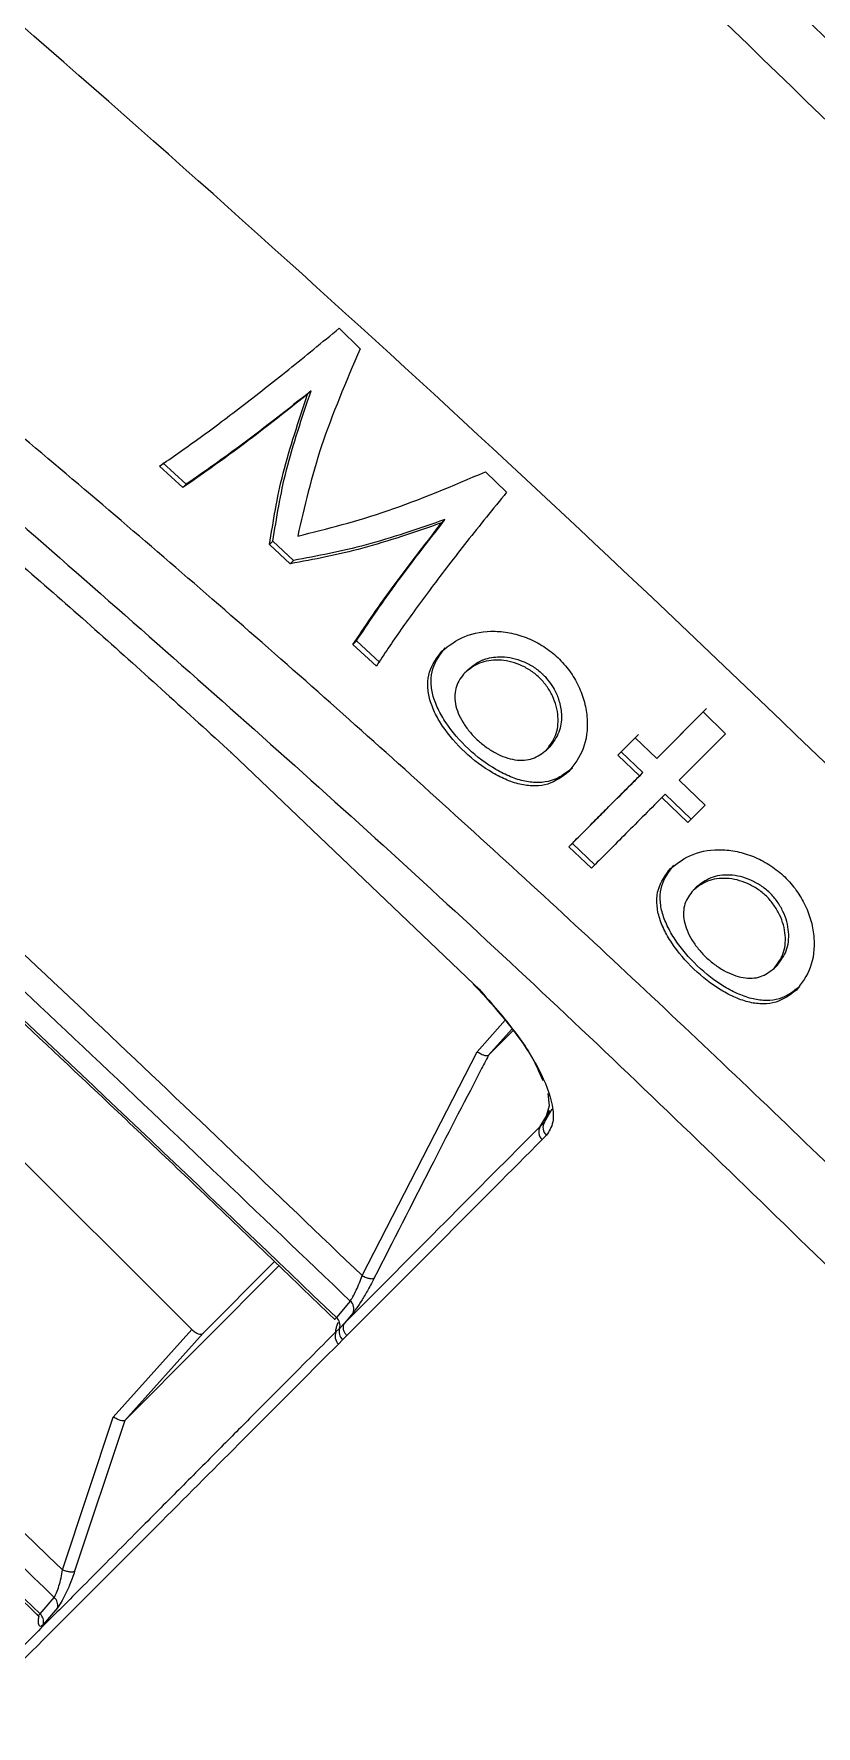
# Model space of a CAD drawing. Extents: x 939 to 1039, y 781 to 934.
# Drawn here: x 1022.764 to 1024.196, y 875.336 to 878.435 of the extents above; entities that cross this region are included whole.
import ezdxf

# ---------------------------------------------------------------- set-up
doc = ezdxf.new("R2010")
doc.units = 0
doc.header["$MEASUREMENT"] = 0
doc.layers.add('1', color=4, linetype='Continuous')

# ---------------------------------------------------------------- blocks, each defined once
blk = doc.blocks.new('Envoy')
at = {"layer": '1', "color": 3, "linetype": 'Continuous', "lineweight": 25}
for p, q in [((84.6695, 78.7215), (84.7078, 78.6839)), ((84.6117, 78.6004), (84.6179, 78.6066)), ((84.3833, 78.4296), (84.3403, 78.469)), ((84.3895, 78.4357), (84.3464, 78.4751)), ((84.3833, 78.4296), (84.3895, 78.4357)), ((84.9375, 78.4587), (84.9759, 78.4211)), ((84.8569, 78.3649), (84.8631, 78.3711)), ((84.542, 78.3253), (84.5481, 78.3315)), ((84.58, 78.2901), (84.542, 78.3253)), ((84.5861, 78.2963), (84.5481, 78.3315)), ((84.58, 78.2901), (84.5861, 78.2963)), ((84.6947, 78.1426), (84.7009, 78.1488)), ((84.7375, 78.1029), (84.6947, 78.1426)), ((84.7436, 78.1091), (84.7009, 78.1488)), ((84.8994, 78.0907), (84.9056, 78.0968)), ((85.2507, 77.9335), (85.3358, 78.0189)), ((85.2568, 77.9396), (85.342, 78.025)), ((85.3358, 78.0189), (85.3766, 77.979)), ((85.1795, 77.9399), (85.2111, 77.9717)), ((85.1856, 77.946), (85.2173, 77.9778)), ((85.2111, 77.9717), (85.2507, 77.9335)), ((85.3766, 77.979), (85.2917, 77.8939)), ((84.4725, 77.9439), (84.916, 77.5206)), ((85.0487, 77.9491), (85.0549, 77.9552)), ((85.1795, 77.9399), (85.1856, 77.946)), ((85.2191, 77.9018), (85.1795, 77.9399)), ((85.2253, 77.9079), (85.1856, 77.946)), ((85.2507, 77.9335), (85.2568, 77.9396)), ((85.2191, 77.9018), (85.2253, 77.9079)), ((85.2917, 77.8939), (85.3392, 77.8479)), ((85.2602, 77.8622), (85.2663, 77.8684)), ((85.3078, 77.8163), (85.2602, 77.8622)), ((85.3139, 77.8225), (85.2663, 77.8684)), ((85.3392, 77.8479), (85.3078, 77.8163)), ((83.5358, 77.7505), (84.3998, 76.8879)), ((85.09, 77.7721), (85.0962, 77.7782)), ((85.1314, 77.7329), (85.09, 77.7721)), ((85.1375, 77.739), (85.0962, 77.7782)), ((85.3174, 77.6921), (85.3235, 77.6983)), ((85.4653, 77.5492), (85.4654, 77.5493)), ((85.4654, 77.5493), (85.4715, 77.5554)), ((84.9149, 77.5204), (84.9246, 77.5108)), ((84.916, 77.5206), (84.9258, 77.511)), ((84.9732, 77.4543), (84.9217, 77.3967)), ((84.9427, 77.3901), (84.9862, 77.4388)), ((84.9885, 77.4361), (84.9427, 77.3901)), ((84.7115, 76.9868), (84.9217, 77.3967)), ((85.0391, 77.3506), (85.0421, 77.3441)), ((85.0511, 77.3203), (85.0539, 77.2976)), ((85.0374, 77.2599), (85.0549, 77.2893)), ((85.0539, 77.2976), (85.0451, 77.2677)), ((85.0451, 77.2677), (85.0595, 77.2919)), ((85.0451, 77.2677), (85.0374, 77.2599)), ((85.0487, 77.2436), (85.041, 77.2358)), ((84.5591, 77.0046), (84.2772, 76.7214)), ((84.4205, 76.8811), (84.551, 77.0124)), ((84.6896, 76.9402), (84.6643, 76.91)), ((84.6948, 76.9183), (84.679, 76.8994)), ((84.3998, 76.8879), (84.256, 76.7277)), ((84.2772, 76.7214), (84.4205, 76.8811)), ((84.6703, 76.89), (84.6635, 76.8839)), ((84.679, 76.8994), (84.6703, 76.89)), ((84.6755, 76.8692), (84.668, 76.8614)), ((84.6835, 76.8768), (84.6755, 76.8692)), ((84.1628, 76.448), (84.256, 76.7277)), ((84.2772, 76.7214), (84.1852, 76.4453)), ((84.1219, 76.3673), (84.1476, 76.3976)), ((84.1538, 76.3784), (84.128, 76.3482))]:
    blk.add_line(p, q, dxfattribs=at)
at = {"layer": '1', "color": 3, "linetype": 'Continuous', "lineweight": 25, "flags": 128}
blk.add_lwpolyline([(84.4725, 77.9439), (84.4719, 77.9434), (84.4716, 77.9433), (84.4717, 77.9434), (84.4719, 77.9438)], dxfattribs=at)
at = {"layer": '1', "color": 3, "linetype": 'Continuous', "lineweight": 25}
for centre, radius, start, end in [((85.0542, 77.2501), 0.0195, 149.7115, 227.3446), ((85.0619, 77.2579), 0.0195, 149.7069, 227.3584), ((84.6772, 76.9256), 0.0191, 337.5699, 49.646), ((84.6814, 76.8757), 0.0196, 155.4067, 227.1512), ((84.6515, 76.8952), 0.0195, 344.5232, 49.1323), ((84.6892, 76.8837), 0.0199, 161.5205, 226.4759), ((84.1346, 76.3829), 0.0197, 346.9184, 48.5735), ((84.1088, 76.3526), 0.0197, 347.3752, 48.5286)]:
    blk.add_arc(centre, radius, start, end, dxfattribs=at)
for points, knots in [([(86.8127, 78.0479), (86.3816, 78.4645), (85.719, 79.1049), (84.512, 80.2456), (83.7379, 80.9714), (83.1987, 81.4769)], [0, 0, 0, 0, 0.360925, 0.55487, 1, 1, 1, 1]), ([(83.1475, 81.447), (83.2842, 81.3138), (83.5619, 81.0432), (83.9708, 80.6456), (84.3635, 80.2641), (84.725, 79.9132), (85.0553, 79.5927), (85.3361, 79.3202), (85.5712, 79.092), (85.7649, 78.904), (85.9392, 78.7347), (86.095, 78.5833), (86.2427, 78.4397), (86.4115, 78.2756), (86.6176, 78.0752), (86.8674, 77.8321), (87.1485, 77.5585), (87.4608, 77.2543), (87.8044, 76.9195), (88.1712, 76.5618), (88.5601, 76.1825), (88.9702, 75.7828), (89.4083, 75.356), (89.8596, 74.9167), (90.1652, 74.6199), (90.3153, 74.4742)], [0, 0, 0, 0, 0.057229, 0.116343, 0.171086, 0.221472, 0.267495, 0.309155, 0.33883, 0.365816, 0.390114, 0.411724, 0.431001, 0.451887, 0.482371, 0.517227, 0.556456, 0.600057, 0.648031, 0.700382, 0.753756, 0.81103, 0.872191, 0.937256, 1, 1, 1, 1]), ([(89.809, 73.1964), (89.5672, 73.5178), (89.0861, 74.1572), (88.3075, 75.0685), (87.5102, 75.9534), (86.6882, 76.8119), (85.853, 77.645), (85.0072, 78.4568), (84.1409, 79.2387), (83.2433, 79.9958), (82.6155, 80.4655), (82.2998, 80.7017)], [0, 0, 0, 0, 0.113392, 0.225638, 0.337341, 0.448782, 0.560233, 0.669481, 0.778832, 0.888788, 1, 1, 1, 1]), ([(89.328, 72.7152), (89.2397, 72.8472), (89.0613, 73.1138), (88.7803, 73.5116), (88.4858, 73.9122), (88.1769, 74.3146), (87.8627, 74.707), (87.4882, 75.1562), (87.0421, 75.6661), (86.5027, 76.2493), (85.999, 76.7651), (85.5506, 77.2057), (85.1753, 77.5621), (84.8055, 77.9012), (84.4419, 78.2231), (84.0738, 78.5375), (83.6188, 78.9116), (83.0729, 79.3368), (82.4454, 79.7963), (82.0222, 80.0809), (81.8136, 80.2212)], [0, 0, 0, 0, 0.044709, 0.090349, 0.13691, 0.18438, 0.232745, 0.277955, 0.348418, 0.422679, 0.500679, 0.550525, 0.598903, 0.645795, 0.691185, 0.735062, 0.781563, 0.856423, 0.929252, 1, 1, 1, 1]), ([(84.6643, 76.91), (84.4387, 77.1258), (83.9875, 77.5576), (83.2967, 78.1903), (82.8258, 78.5999), (82.5903, 78.8047)], [0, 0, 0, 0, 0.333307, 0.666644, 1, 1, 1, 1]), ([(82.6336, 78.819), (82.9831, 78.5135), (83.6821, 77.9025), (84.3537, 77.261), (84.6896, 76.9402)], [0, 0, 0, 0, 0.500027, 1, 1, 1, 1]), ([(82.6023, 78.7883), (82.66, 78.7386), (82.7782, 78.6369), (82.9485, 78.4881), (83.1064, 78.3487), (83.2423, 78.2277), (83.3564, 78.1253), (83.4524, 78.0387), (83.5502, 77.9499), (83.6666, 77.8436), (83.8145, 77.7076), (83.9905, 77.5442), (84.1943, 77.353), (84.4207, 77.1383), (84.5783, 76.9864), (84.6595, 76.9081)], [0, 0, 0, 0, 0.0820088, 0.1678881, 0.2434754, 0.3087704, 0.3637739, 0.4084853, 0.4479535, 0.5059763, 0.5780671, 0.6642231, 0.764442, 0.8787249, 1, 1, 1, 1]), ([(84.7115, 76.9868), (84.3951, 77.2892), (83.7621, 77.8941), (83.1051, 78.4721), (82.7766, 78.7612)], [0, 0, 0, 0, 0.49994, 1, 1, 1, 1]), ([(84.3403, 78.469), (84.363, 78.4846), (84.4085, 78.516), (84.4892, 78.5765), (84.5762, 78.6446), (84.6384, 78.6958), (84.6695, 78.7215)], [0, 0, 0, 0, 0.249013, 0.49992, 0.749433, 1, 1, 1, 1]), ([(84.7078, 78.6839), (84.682, 78.6234), (84.6303, 78.5021), (84.6058, 78.3947), (84.5935, 78.3408)], [0, 0, 0, 0, 0.49898, 1, 1, 1, 1]), ([(83.7092, 78.6034), (83.8008, 78.5284), (83.9764, 78.3846), (84.2309, 78.1642), (84.3919, 78.0173), (84.4725, 77.9439)], [0, 0, 0, 0, 0.352414, 0.676106, 1, 1, 1, 1]), ([(84.6117, 78.6004), (84.5692, 78.5669), (84.4841, 78.4998), (84.4169, 78.453), (84.3833, 78.4296)], [0, 0, 0, 0, 0.49975, 1, 1, 1, 1]), ([(84.6179, 78.6066), (84.5754, 78.573), (84.4903, 78.5059), (84.4231, 78.4591), (84.3895, 78.4357)], [0, 0, 0, 0, 0.49975, 1, 1, 1, 1]), ([(84.542, 78.3253), (84.5487, 78.3679), (84.5621, 78.4532), (84.5952, 78.5513), (84.6117, 78.6004)], [0, 0, 0, 0, 0.498907, 1, 1, 1, 1]), ([(84.5481, 78.3315), (84.5548, 78.374), (84.5683, 78.4593), (84.6013, 78.5574), (84.6179, 78.6066)], [0, 0, 0, 0, 0.498904, 1, 1, 1, 1]), ([(83.9793, 78.4574), (84.2972, 78.1793), (84.9331, 77.6229), (85.536, 77.031), (85.8374, 76.7351)], [0, 0, 0, 0, 0.49999, 1, 1, 1, 1]), ([(84.5935, 78.3408), (84.6476, 78.3544), (84.7562, 78.3815), (84.877, 78.4329), (84.9375, 78.4587)], [0, 0, 0, 0, 0.49862, 1, 1, 1, 1]), ([(84.9759, 78.4211), (84.9512, 78.3906), (84.9018, 78.3298), (84.8372, 78.2454), (84.7805, 78.1678), (84.7518, 78.1246), (84.7375, 78.1029)], [0, 0, 0, 0, 0.250827, 0.500686, 0.74947, 1, 1, 1, 1]), ([(84.8631, 78.3711), (84.814, 78.3542), (84.7162, 78.3206), (84.6294, 78.3044), (84.5861, 78.2963)], [0, 0, 0, 0, 0.500964, 1, 1, 1, 1]), ([(84.7009, 78.1488), (84.7226, 78.1811), (84.7661, 78.2458), (84.8307, 78.3293), (84.8631, 78.3711)], [0, 0, 0, 0, 0.499173, 1, 1, 1, 1]), ([(84.8569, 78.3649), (84.8079, 78.3481), (84.71, 78.3144), (84.6233, 78.2982), (84.58, 78.2901)], [0, 0, 0, 0, 0.500962, 1, 1, 1, 1]), ([(84.6947, 78.1426), (84.7164, 78.1749), (84.7599, 78.2396), (84.8245, 78.3231), (84.8569, 78.3649)], [0, 0, 0, 0, 0.499174, 1, 1, 1, 1]), ([(84.8575, 78.1303), (84.8705, 78.1404), (84.8964, 78.1606), (84.9446, 78.1686), (84.985, 78.1639), (85.0154, 78.1544), (85.0443, 78.1394), (85.0703, 78.1192), (85.0919, 78.0943), (85.1083, 78.0663), (85.1193, 78.0364), (85.1258, 77.9965), (85.1196, 77.9484), (85.0999, 77.9227), (85.09, 77.9098)], [0, 0, 0, 0, 0.124959, 0.24924, 0.312046, 0.374671, 0.437088, 0.499411, 0.561769, 0.624251, 0.686966, 0.749971, 0.874714, 1, 1, 1, 1]), ([(85.09, 77.9098), (85.078, 77.9006), (85.06, 77.8868), (85.0288, 77.8825), (85.0035, 77.8848), (84.9769, 77.8933), (84.9413, 77.9111), (84.8982, 77.9436), (84.863, 77.9841), (84.8433, 78.0182), (84.8337, 78.0441), (84.8306, 78.0689), (84.8344, 78.0999), (84.8483, 78.1181), (84.8575, 78.1303)], [0, 0, 0, 0, 0.125152, 0.187399, 0.249723, 0.31228, 0.37488, 0.499701, 0.624306, 0.686787, 0.749417, 0.811972, 0.874454, 1, 1, 1, 1]), ([(85.0962, 77.9159), (85.0842, 77.9067), (85.0662, 77.893), (85.0349, 77.8887), (85.0097, 77.891), (84.9831, 77.8994), (84.9474, 77.9172), (84.9044, 77.9498), (84.8691, 77.9903), (84.8495, 78.0244), (84.8398, 78.0502), (84.8367, 78.075), (84.8405, 78.106), (84.8544, 78.1242), (84.8637, 78.1364)], [0, 0, 0, 0, 0.12515, 0.187396, 0.249725, 0.312276, 0.37488, 0.499697, 0.624308, 0.686784, 0.749414, 0.811969, 0.874451, 1, 1, 1, 1]), ([(84.9056, 78.0968), (84.9138, 78.1033), (84.9233, 78.111), (84.9447, 78.1183), (84.9628, 78.121), (84.9864, 78.1181), (85.0059, 78.112), (85.0246, 78.1024), (85.0361, 78.0934), (85.043, 78.0868), (85.0524, 78.0772), (85.0642, 78.06), (85.0738, 78.0354), (85.0777, 78.0092), (85.0732, 77.9791), (85.0612, 77.9635), (85.0549, 77.9552)], [0, 0, 0, 0, 0.124278, 0.145266, 0.248902, 0.311567, 0.374076, 0.43686, 0.499408, 0.501774, 0.520993, 0.617746, 0.683263, 0.764545, 0.874673, 1, 1, 1, 1]), ([(82.3341, 78.0996), (82.478, 77.9693), (82.7553, 77.7184), (83.1509, 77.351), (83.5127, 77.0097), (83.8415, 76.6951), (84.049, 76.4935), (84.1476, 76.3976)], [0, 0, 0, 0, 0.234115, 0.451177, 0.651175, 0.834112, 1, 1, 1, 1]), ([(84.8994, 78.0907), (84.8933, 78.0827), (84.884, 78.0709), (84.8806, 78.0505), (84.8816, 78.034), (84.8868, 78.0167), (84.8956, 77.9994), (84.9075, 77.9828), (84.9219, 77.9675), (84.9381, 77.9542), (84.9555, 77.9432), (84.9735, 77.9352), (84.9971, 77.9292), (85.025, 77.9308), (85.0408, 77.943), (85.0487, 77.9491)], [0, 0, 0, 0, 0.124938, 0.187074, 0.249503, 0.312223, 0.374784, 0.437299, 0.499736, 0.562164, 0.624651, 0.687239, 0.750123, 0.874682, 1, 1, 1, 1]), ([(85.0487, 77.9491), (85.0551, 77.9573), (85.0677, 77.9738), (85.0716, 78.004), (85.0674, 78.0293), (85.0603, 78.0484), (85.0497, 78.0664), (85.0358, 78.0826), (85.019, 78.0958), (85.0004, 78.1056), (84.9808, 78.1119), (84.955, 78.1151), (84.9244, 78.1102), (84.9078, 78.0972), (84.8994, 78.0907)], [0, 0, 0, 0, 0.124873, 0.249117, 0.311989, 0.374591, 0.436944, 0.499214, 0.56152, 0.624034, 0.686861, 0.749856, 0.874607, 1, 1, 1, 1]), ([(84.1219, 76.3673), (83.8223, 76.6572), (83.2231, 77.2368), (82.6068, 77.7979), (82.2986, 78.0785)], [0, 0, 0, 0, 0.499975, 1, 1, 1, 1]), ([(82.3202, 78.0521), (82.5904, 77.8065), (83.1992, 77.253), (83.7908, 76.6808), (84.1198, 76.3626)], [0, 0, 0, 0, 0.443823, 1, 1, 1, 1]), ([(84.1628, 76.448), (83.8867, 76.7151), (83.3345, 77.2495), (82.768, 77.7684), (82.4847, 78.0279)], [0, 0, 0, 0, 0.499947, 1, 1, 1, 1]), ([(85.0962, 77.7782), (85.1149, 77.797), (85.1522, 77.8346), (85.2009, 77.8835), (85.2253, 77.9079)], [0, 0, 0, 0, 0.4999276, 1, 1, 1, 1]), ([(85.09, 77.7721), (85.1087, 77.7909), (85.1461, 77.8284), (85.1948, 77.8773), (85.2191, 77.9018)], [0, 0, 0, 0, 0.4999276, 1, 1, 1, 1]), ([(85.2602, 77.8622), (85.236, 77.8379), (85.1874, 77.7892), (85.1501, 77.7517), (85.1314, 77.7329)], [0, 0, 0, 0, 0.498285, 1, 1, 1, 1]), ([(85.2758, 77.7321), (85.2885, 77.7419), (85.3139, 77.7615), (85.3616, 77.7686), (85.4015, 77.7632), (85.4315, 77.7532), (85.46, 77.7379), (85.4857, 77.7175), (85.507, 77.6925), (85.5234, 77.6646), (85.5344, 77.6349), (85.5411, 77.5953), (85.5352, 77.5476), (85.5159, 77.5223), (85.5063, 77.5096)], [0, 0, 0, 0, 0.125006, 0.249244, 0.311994, 0.374618, 0.437082, 0.499441, 0.561816, 0.624317, 0.687029, 0.750009, 0.874727, 1, 1, 1, 1]), ([(85.5063, 77.5096), (85.4945, 77.5006), (85.4768, 77.4872), (85.446, 77.4834), (85.4211, 77.4861), (85.3949, 77.495), (85.3598, 77.5134), (85.3174, 77.5464), (85.2825, 77.5872), (85.2629, 77.6213), (85.2532, 77.647), (85.25, 77.6716), (85.2533, 77.7023), (85.2668, 77.7201), (85.2758, 77.7321)], [0, 0, 0, 0, 0.125159, 0.187415, 0.249724, 0.312249, 0.374844, 0.4997, 0.624299, 0.686775, 0.749443, 0.812038, 0.874515, 1, 1, 1, 1]), ([(85.5124, 77.5157), (85.5006, 77.5068), (85.483, 77.4933), (85.4521, 77.4896), (85.4273, 77.4923), (85.4011, 77.5012), (85.3659, 77.5195), (85.3235, 77.5526), (85.2887, 77.5933), (85.2691, 77.6274), (85.2594, 77.6531), (85.2561, 77.6778), (85.2595, 77.7084), (85.273, 77.7263), (85.282, 77.7382)], [0, 0, 0, 0, 0.12516, 0.187417, 0.249726, 0.312248, 0.374849, 0.499698, 0.624301, 0.686775, 0.749444, 0.812039, 0.874516, 1, 1, 1, 1]), ([(85.4715, 77.5554), (85.4777, 77.5635), (85.4901, 77.5797), (85.4937, 77.6097), (85.4894, 77.6348), (85.4823, 77.6538), (85.4717, 77.6718), (85.458, 77.688), (85.4414, 77.7013), (85.423, 77.7114), (85.4037, 77.7179), (85.3782, 77.7216), (85.348, 77.7172), (85.3317, 77.7046), (85.3235, 77.6983)], [0, 0, 0, 0, 0.124906, 0.249152, 0.311989, 0.374605, 0.436986, 0.499268, 0.561582, 0.624085, 0.686882, 0.749881, 0.874628, 1, 1, 1, 1]), ([(85.3174, 77.6921), (85.3114, 77.6843), (85.3024, 77.6727), (85.2992, 77.6525), (85.3003, 77.6362), (85.3056, 77.619), (85.3144, 77.6017), (85.3262, 77.5851), (85.3404, 77.5697), (85.3564, 77.5561), (85.3735, 77.545), (85.3913, 77.5367), (85.4145, 77.5303), (85.4421, 77.5314), (85.4576, 77.5433), (85.4654, 77.5493)], [0, 0, 0, 0, 0.124949, 0.187106, 0.249535, 0.312243, 0.374808, 0.437329, 0.499774, 0.562207, 0.624704, 0.687287, 0.750136, 0.874664, 1, 1, 1, 1]), ([(85.4654, 77.5493), (85.4716, 77.5574), (85.484, 77.5736), (85.4875, 77.6036), (85.4832, 77.6287), (85.4761, 77.6476), (85.4656, 77.6656), (85.4518, 77.6818), (85.4353, 77.6952), (85.4169, 77.7052), (85.3976, 77.7118), (85.3721, 77.7154), (85.3418, 77.7111), (85.3255, 77.6985), (85.3174, 77.6921)], [0, 0, 0, 0, 0.124903, 0.24915, 0.311987, 0.374601, 0.436977, 0.499263, 0.561576, 0.624076, 0.686882, 0.749875, 0.874628, 1, 1, 1, 1]), ([(84.916, 77.5206), (84.9155, 77.5204), (84.9148, 77.5199), (84.915, 77.5204), (84.9151, 77.5206)], [0, 0, 0, 0, 0.651949, 1, 1, 1, 1]), ([(84.9223, 77.5133), (84.943, 77.4901), (84.9842, 77.4441), (85.0237, 77.387), (85.0351, 77.3601), (85.0391, 77.3506)], [0, 0, 0, 0, 0.39529, 0.78708, 1, 1, 1, 1]), ([(84.9247, 77.5111), (84.9246, 77.5109), (84.9244, 77.5103), (84.9252, 77.5107), (84.9258, 77.511)], [0, 0, 0, 0, 0.251181, 1, 1, 1, 1]), ([(84.9258, 77.511), (84.9489, 77.4847), (84.9931, 77.4345), (85.0399, 77.3597), (85.0606, 77.3043), (85.0626, 77.2648), (85.0536, 77.2509), (85.0487, 77.2436)], [0, 0, 0, 0, 0.230393, 0.441248, 0.685504, 0.832403, 1, 1, 1, 1]), ([(84.9427, 77.3901), (84.9421, 77.3889), (84.9367, 77.3784), (84.901, 77.3096), (84.8317, 77.175), (84.7678, 77.0494), (84.7337, 76.9824)], [0, 0, 0, 0, 0.009301, 0.077019, 0.507617, 1, 1, 1, 1]), ([(84.9427, 77.3901), (84.9423, 77.3898), (84.9414, 77.3893), (84.9386, 77.389), (84.9343, 77.3898), (84.9293, 77.392), (84.925, 77.3944), (84.9228, 77.3959), (84.9217, 77.3967)], [0, 0, 0, 0, 0.139915, 0.272452, 0.507785, 0.738343, 0.866288, 1, 1, 1, 1]), ([(85.0374, 77.2599), (84.9799, 77.2021), (84.8652, 77.0866), (84.741, 76.9617), (84.679, 76.8994)], [0, 0, 0, 0, 0.501212, 1, 1, 1, 1]), ([(85.041, 77.2358), (84.9838, 77.1783), (84.8694, 77.0632), (84.7454, 76.939), (84.6835, 76.8768)], [0, 0, 0, 0, 0.500016, 1, 1, 1, 1]), ([(84.6896, 76.9402), (84.6903, 76.9412), (84.6918, 76.9434), (84.6954, 76.9496), (84.7005, 76.9595), (84.7067, 76.9732), (84.7099, 76.9823), (84.7115, 76.9868)], [0, 0, 0, 0, 0.1197439, 0.2425918, 0.4951629, 0.7502845, 1, 1, 1, 1]), ([(84.7115, 76.9868), (84.7128, 76.9861), (84.7152, 76.9848), (84.7199, 76.9829), (84.7253, 76.9813), (84.7297, 76.9809), (84.7324, 76.9814), (84.7333, 76.982), (84.7337, 76.9824)], [0, 0, 0, 0, 0.136833, 0.267108, 0.500003, 0.732859, 0.863162, 1, 1, 1, 1]), ([(84.7337, 76.9824), (84.732, 76.9789), (84.7284, 76.972), (84.7244, 76.9649), (84.7224, 76.9613)], [0, 0, 0, 0, 0.496607, 1, 1, 1, 1]), ([(84.7224, 76.9613), (84.7187, 76.9548), (84.7113, 76.942), (84.7015, 76.9268), (84.6969, 76.9209), (84.6948, 76.9183)], [0, 0, 0, 0, 0.368507, 0.722591, 1, 1, 1, 1]), ([(84.6635, 76.8839), (84.6478, 76.8681), (84.6149, 76.835), (84.5621, 76.7819), (84.5039, 76.7234), (84.4398, 76.6589), (84.3698, 76.5885), (84.2897, 76.508), (84.2072, 76.425), (84.1239, 76.3413), (84.0461, 76.263), (83.9697, 76.1861), (83.905, 76.121), (83.8517, 76.0673), (83.8069, 76.0223), (83.7593, 75.9743), (83.7087, 75.9234), (83.6551, 75.8693), (83.5733, 75.7868), (83.464, 75.6766), (83.3184, 75.53), (83.161, 75.3716), (82.9909, 75.2005), (82.8182, 75.0267), (82.682, 74.8896), (82.5835, 74.7905), (82.5218, 74.7284), (82.4578, 74.6639), (82.3914, 74.5971), (82.3226, 74.5278), (82.2658, 74.4706), (82.2219, 74.4264), (82.1848, 74.389), (82.135, 74.339), (82.0674, 74.2709), (81.9835, 74.1864), (81.8829, 74.0851), (81.8094, 74.011), (81.77, 73.9713)], [0, 0, 0, 0, 0.020725, 0.043459, 0.068203, 0.094957, 0.123719, 0.154491, 0.191833, 0.221797, 0.251605, 0.281257, 0.308509, 0.323986, 0.340419, 0.357809, 0.376156, 0.395459, 0.415718, 0.463883, 0.511317, 0.567457, 0.624789, 0.681766, 0.736941, 0.755717, 0.775071, 0.795005, 0.815518, 0.83661, 0.858281, 0.867297, 0.876345, 0.891858, 0.911979, 0.93671, 0.96605, 1, 1, 1, 1]), ([(84.3998, 76.8879), (84.4017, 76.8862), (84.4055, 76.8828), (84.4117, 76.8799), (84.4172, 76.8789), (84.4194, 76.8804), (84.4205, 76.8811)], [0, 0, 0, 0, 0.248032, 0.497359, 0.746648, 1, 1, 1, 1]), ([(84.6599, 76.9086), (84.6602, 76.9078), (84.6606, 76.9066), (84.6623, 76.9076), (84.6636, 76.9092), (84.6643, 76.91)], [0, 0, 0, 0, 0.413666, 0.709887, 1, 1, 1, 1]), ([(84.6635, 76.8839), (84.6633, 76.8846), (84.6629, 76.8862), (84.6645, 76.8922), (84.6662, 76.8973), (84.6675, 76.9005), (84.6677, 76.9008)], [0, 0, 0, 0, 0.335044, 0.684778, 0.96972, 1, 1, 1, 1]), ([(84.6835, 76.8768), (84.6821, 76.8784), (84.6793, 76.8816), (84.6772, 76.8876), (84.6769, 76.8939), (84.6783, 76.8976), (84.679, 76.8994)], [0, 0, 0, 0, 0.2434936, 0.4999974, 0.7565893, 1, 1, 1, 1]), ([(84.668, 76.8614), (84.5714, 76.7645), (84.3782, 76.5706), (84.0587, 76.2507), (83.7216, 75.9129), (83.3681, 75.5577), (82.9987, 75.1868), (82.6116, 74.7965), (82.2074, 74.3879), (81.92, 74.0974), (81.7763, 73.9522)], [0, 0, 0, 0, 0.1249883, 0.249985, 0.3749887, 0.4999977, 0.625005, 0.7500087, 0.8750078, 1, 1, 1, 1]), ([(84.2772, 76.7214), (84.2763, 76.721), (84.2745, 76.7204), (84.2692, 76.7214), (84.2628, 76.7238), (84.2583, 76.7263), (84.256, 76.7277)], [0, 0, 0, 0, 0.251698, 0.50057, 0.738836, 1, 1, 1, 1]), ([(84.1476, 76.3976), (84.1483, 76.3987), (84.1498, 76.4009), (84.1528, 76.4076), (84.1566, 76.4183), (84.1606, 76.433), (84.162, 76.443), (84.1628, 76.448)], [0, 0, 0, 0, 0.117225, 0.238101, 0.488536, 0.744799, 1, 1, 1, 1]), ([(84.1628, 76.448), (84.1641, 76.4475), (84.1665, 76.4466), (84.1713, 76.4453), (84.1768, 76.4443), (84.1812, 76.4441), (84.1839, 76.4446), (84.1847, 76.445), (84.1852, 76.4453)], [0, 0, 0, 0, 0.136415, 0.266548, 0.499968, 0.733449, 0.863556, 1, 1, 1, 1]), ([(84.1756, 76.4196), (84.1755, 76.4194), (84.1727, 76.4121), (84.1668, 76.3998), (84.1593, 76.3857), (84.1554, 76.3806), (84.1538, 76.3784)], [0, 0, 0, 0, 0.008326, 0.412034, 0.742058, 1, 1, 1, 1]), ([(84.1852, 76.4453), (84.1837, 76.4409), (84.1808, 76.4324), (84.1773, 76.4238), (84.1756, 76.4196)], [0, 0, 0, 0, 0.507126, 1, 1, 1, 1]), ([(84.1159, 76.3673), (84.1165, 76.3663), (84.1176, 76.3646), (84.1198, 76.3651), (84.1212, 76.3666), (84.1219, 76.3673)], [0, 0, 0, 0, 0.409909, 0.708559, 1, 1, 1, 1]), ([(84.128, 76.3482), (84.1262, 76.3465), (84.1226, 76.3431), (84.1195, 76.3456), (84.1189, 76.3527), (84.1193, 76.3595), (84.12, 76.3634), (84.1201, 76.3638)], [0, 0, 0, 0, 0.2642, 0.501649, 0.788063, 0.973045, 1, 1, 1, 1])]:
    blk.add_open_spline(points, degree=3, knots=knots, dxfattribs=at)

msp = doc.modelspace()

# ---------------------------------------------------------------- block references
at = {"layer": '1'}
msp.add_blockref('Envoy', (938.6538, 799.1744), dxfattribs=at)

doc.saveas('drawing.dxf')
